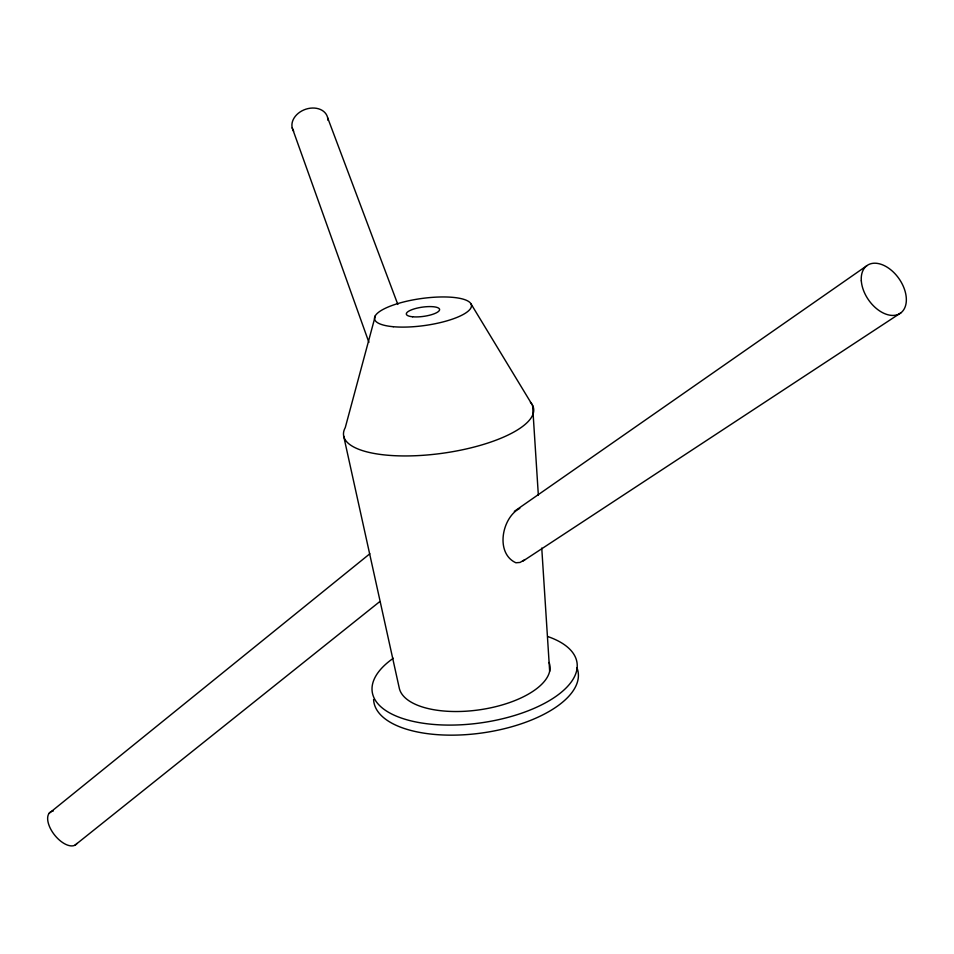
<?xml version="1.0" encoding="UTF-8"?>
<svg xmlns="http://www.w3.org/2000/svg" width="954" height="954" viewBox="0 0 954 954"><rect width="100%" height="100%" fill="white"/><g stroke="black" fill="none" stroke-linecap="round" stroke-linejoin="round"><path stroke-width="1.43" d="M375.363 315.738L345.265 427.619A95.949 31.458 -8 0 0 441.809 453.365A95.949 31.458 -8 0 0 530.4 402.23M524.938 559.545L520.061 562.443L515.911 562.777C495.007 553.308 501.876 517.557 519.799 508.375M49.155 813.285L369.842 553.773M74.865 845.256L379.728 601.628M514.325 511.356L866.888 265.677M522.697 561.274L900.981 312.781M471.121 304.076L532.582 405.414L538.342 495.102M327.639 117.747L397.83 304.433M292.21 127.824L368.912 342.367M343.655 436.061L399.237 687.953A76.177 33.843 -8.1 0 0 483.928 709.12A76.177 33.843 -8.1 0 0 549.11 662.481M541.753 548.061L549.671 671.33M547.727 636.533A103.426 45.971 -8.1 0 1 549.909 700.296A103.426 45.971 -8.1 0 1 408.407 720.21A103.426 45.971 -8.1 0 1 393.322 658.248M576.908 667.645A103.235 46.341 -8.1 0 1 485.908 732.398A103.235 46.341 -8.1 0 1 373.598 699.532M76.976 843.443A20.666 10.673 51.4 0 1 53.662 833.808A20.666 10.673 51.4 0 1 53.245 811.031M293.665 131.211A18.448 14.083 -20 0 1 305.972 109.15A18.448 14.083 -20 0 1 327.902 120.216M393.239 326.709A48.904 13.583 -8 0 0 471.026 307.665A48.904 13.583 -8 0 0 404.806 301.679A48.904 13.583 -8 0 0 393.239 326.709M412.593 316.776A16.767 4.651 -8 0 0 439.412 310.336A16.767 4.651 -8 0 0 416.97 308.154A16.767 4.651 -8 0 0 412.593 316.776M861.307 280.834A29.085 18.567 55.1 0 0 896.593 314.951A29.085 18.567 55.1 0 0 893.504 272.2A29.085 18.567 55.1 0 0 861.307 280.834"/></g></svg>
